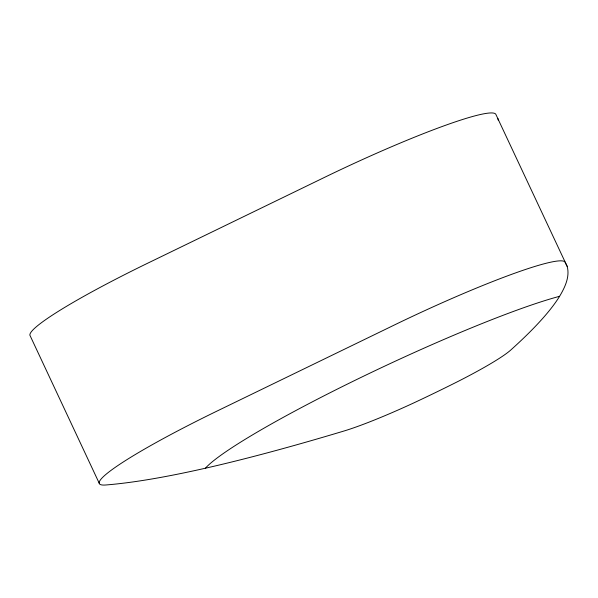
<?xml version="1.0" encoding="UTF-8"?>
<svg xmlns="http://www.w3.org/2000/svg" width="598" height="598" viewBox="0 0 598 598"><rect width="100%" height="100%" fill="white"/><g stroke="black" fill="none" stroke-linecap="round" stroke-linejoin="round"><path stroke-width="0.9" d="M567.188 266.416L565.065 262.118A159.801 15.869 -25.1 0 0 389.208 327.51L222.209 408.561A159.801 15.869 -25.1 0 0 105.898 484.978A1736.779 172.493 -25.1 0 0 343.768 431.076A96.031 9.538 -25.1 0 0 413.48 403.052A176.029 17.484 -25.1 0 0 458.389 381.255A96.031 9.538 -25.1 0 0 510.767 350.024A1736.779 172.493 -25.1 0 0 559.601 296.309C564.841 287.481 570.029 276.919 567.188 266.416L495.787 114.225A159.801 15.869 -25.1 0 0 319.93 179.609L152.924 260.668A159.801 15.869 -25.1 0 0 29.9 335.239L99.178 483.132M497.91 118.516L498.216 120.138M205.42 468.212A212.604 21.117 -25.1 0 1 359.742 378.041A212.604 21.117 -25.1 0 1 559.601 296.309"/></g></svg>
